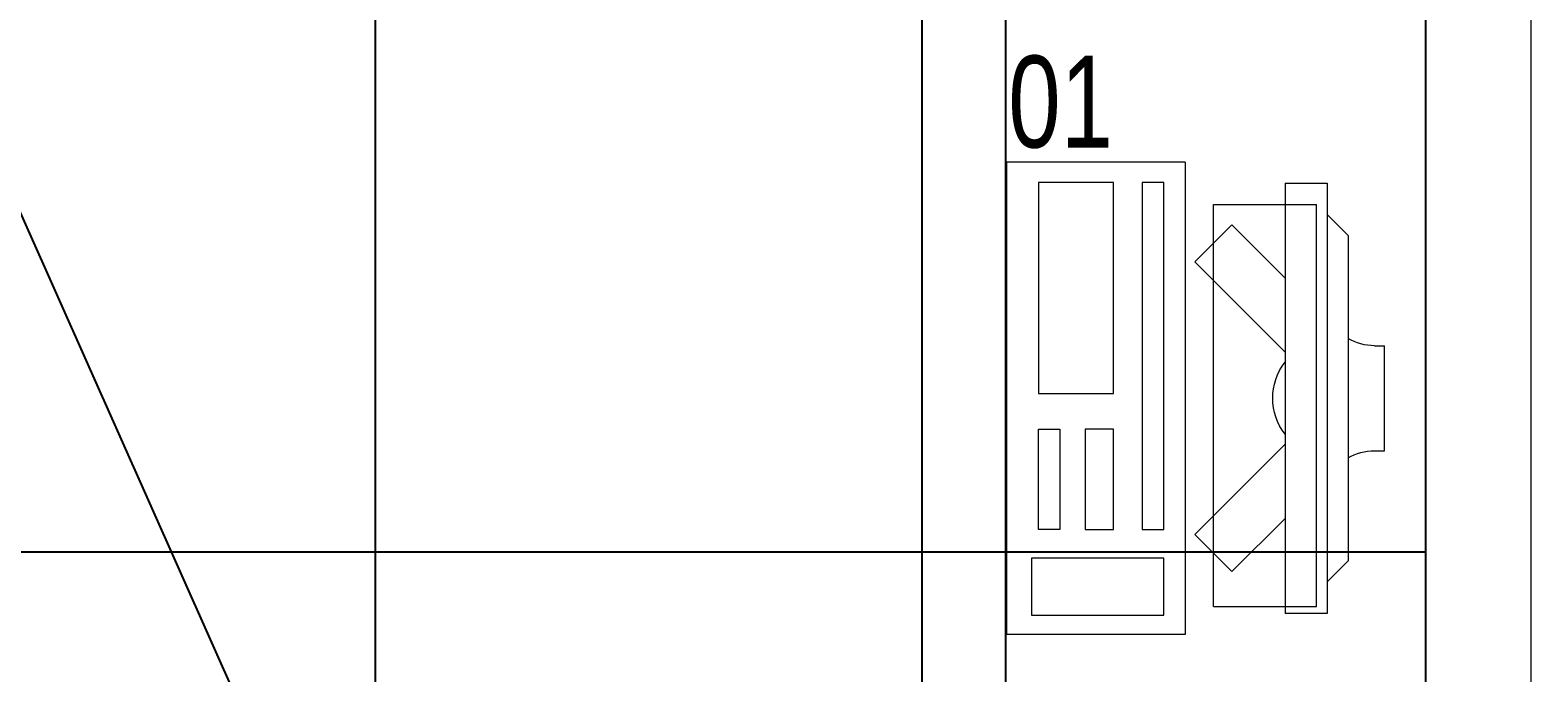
# Model space of a CAD drawing. Extents: x -509638 to 57327, y -29287 to 19916.
# Drawn here: x 21887 to 23316, y 6796 to 7407 of the extents above; entities that cross this region are included whole.
import ezdxf
from ezdxf import colors
from ezdxf.entities.mleader import LeaderData, LeaderLine
from ezdxf.math import Vec2, Vec3

# ---------------------------------------------------------------- set-up
doc = ezdxf.new("R2010")
doc.units = 0
doc.header["$LTSCALE"] = 0.25
doc.linetypes.add('DASHDOT', pattern=[25.4, 12.7, -6.35, 0, -6.35])
for name, color, linetype, lineweight in [('01-First Floor$0$72_EGR_EQP_TAG', 142, 'Continuous', 5), ('01-First Floor$0$LOADING', 253, 'Continuous', 5), ('01-First Floor$0$Walls', 251, 'Continuous', 5), ('E-LITE-CLNG-CNDT', 6, 'DASHDOT', 35), ('E-POWR-TEXT', 6, 'Continuous', 25)]:
    doc.layers.add(name, color=color, linetype=linetype, lineweight=lineweight)
doc.layers.add('01-First Floor$0$FALSE CEILING', color=251, linetype='Continuous')
doc.styles.add('01-First Floor$0$X3G_ENTITY_257CFD', font='swisscl.ttf', dxfattribs={"height": 200})
doc.styles.add('DC_Elc_Romans', font='elc_romans.shx', dxfattribs={"width": 0.7})

# ---------------------------------------------------------------- blocks, each defined once
blk = doc.blocks.new('01-First Floor$0$ITCWLS1-P')
at = {"layer": '01-First Floor$0$LOADING'}
for p, q in [((-0.17, 0.45), (-0.17, 0)), ((-0.17, 0.45), (0, 0.45)), ((0, 0.45), (0, 0)), ((-0.2651, 0.43, 0), (-0.3051, 0.43, 0)), ((-0.3051, 0.43, 0), (-0.3051, 0.02, 0)), ((-0.2651, 0.43, 0), (-0.2651, 0.02, 0)), ((-0.1496, 0.4305), (-0.1291, 0.4305)), ((-0.1291, 0.4305), (-0.1291, 0.4089)), ((-0.197, 0.4094), (-0.295, 0.4094)), ((-0.295, 0.0264), (-0.295, 0.4094)), ((-0.197, 0.0264), (-0.197, 0.4094)), ((-0.3251, 0.38, 0), (-0.3051, 0.4, 0)), ((-0.3251, 0.38, 0), (-0.3251, 0.07, 0)), ((-0.3503, 0.275), (-0.3596, 0.275)), ((-0.3596, 0.175), (-0.3596, 0.275)), ((-0.3503, 0.175), (-0.3596, 0.175)), ((-0.3251, 0.07, 0), (-0.3051, 0.05, 0)), ((-0.3051, 0.02, 0), (-0.2651, 0.02, 0)), ((-0.197, 0.0264), (-0.295, 0.0264)), ((-0.17, 0), (0, 0))]:
    blk.add_line(p, q, dxfattribs=at)
at = {"layer": '01-First Floor$0$LOADING', "extrusion": (2.48281e-10, 3.18408e-10, -1)}
for p, q in [((-0.2651, 0.3395), (-0.2144, 0.3902)), ((-0.1791, 0.3548), (-0.2144, 0.3902)), ((-0.2651, 0.2688), (-0.1791, 0.3548))]:
    blk.add_line(p, q, dxfattribs=at)
at = {"layer": '01-First Floor$0$LOADING', "extrusion": (2.48281e-10, -3.18408e-10, -1)}
for p, q in [((-0.2651, 0.1812), (-0.1791, 0.0952)), ((-0.2651, 0.1105), (-0.2144, 0.0598)), ((-0.1791, 0.0952), (-0.2144, 0.0598))]:
    blk.add_line(p, q, dxfattribs=at)
at = {"layer": '01-First Floor$0$LOADING'}
for points in [[(-0.1291, 0.4089), (-0.1291, 0.1), (-0.1496, 0.1), (-0.1496, 0.4305)], [(-0.1496, 0.1), (-0.1496, 0.1), (-0.1496, 0.1), (-0.1496, 0.1), (-0.1496, 0.1), (-0.1496, 0.1), (-0.1496, 0.1), (-0.1496, 0.1), (-0.1496, 0.1)], [(-0.1496, 0.1), (-0.1496, 0.1), (-0.1496, 0.1), (-0.1496, 0.1), (-0.1496, 0.1), (-0.1496, 0.1), (-0.1496, 0.1), (-0.1496, 0.1), (-0.1496, 0.1), (-0.1496, 0.1), (-0.1496, 0.1), (-0.1496, 0.1), (-0.1496, 0.1), (-0.1496, 0.1), (-0.1496, 0.1), (-0.1496, 0.1), (-0.1496, 0.1), (-0.1496, 0.1)], [(-0.1496, 0.1), (-0.1496, 0.1), (-0.1496, 0.1), (-0.1496, 0.1), (-0.1496, 0.1), (-0.1496, 0.1), (-0.1496, 0.1), (-0.1496, 0.1), (-0.1496, 0.1), (-0.1496, 0.1)], [(-0.1496, 0.1), (-0.1496, 0.1), (-0.1496, 0.1), (-0.1496, 0.1), (-0.1496, 0.1), (-0.1496, 0.1), (-0.1496, 0.1)], [(-0.1496, 0.1), (-0.1496, 0.1), (-0.1496, 0.1), (-0.1496, 0.1), (-0.1496, 0.1), (-0.1496, 0.1), (-0.1496, 0.1), (-0.1496, 0.1), (-0.1496, 0.1), (-0.1496, 0.1)], [(-0.1496, 0.1), (-0.1496, 0.1), (-0.1496, 0.1), (-0.1496, 0.1), (-0.1496, 0.1), (-0.1496, 0.1), (-0.1496, 0.1), (-0.1496, 0.1), (-0.1496, 0.1), (-0.1496, 0.1), (-0.1496, 0.1), (-0.1496, 0.1), (-0.1496, 0.1), (-0.1496, 0.1), (-0.1496, 0.1)], [(-0.1496, 0.1), (-0.1496, 0.1), (-0.1496, 0.1), (-0.1496, 0.1), (-0.1496, 0.1), (-0.1496, 0.1), (-0.1496, 0.1), (-0.1496, 0.1), (-0.1496, 0.1), (-0.1496, 0.1)], [(-0.1496, 0.1), (-0.1496, 0.1), (-0.1496, 0.1), (-0.1496, 0.1), (-0.1496, 0.1), (-0.1496, 0.1), (-0.1496, 0.1), (-0.1496, 0.1), (-0.1496, 0.1), (-0.1496, 0.1)], [(-0.1496, 0.1), (-0.1496, 0.1), (-0.1496, 0.1), (-0.1496, 0.1), (-0.1496, 0.1), (-0.1496, 0.1), (-0.1496, 0.1), (-0.1496, 0.1), (-0.1496, 0.1), (-0.1496, 0.1), (-0.1496, 0.1), (-0.1496, 0.1), (-0.1496, 0.1), (-0.1496, 0.1), (-0.1496, 0.1), (-0.1496, 0.1), (-0.1496, 0.1), (-0.1496, 0.1), (-0.1496, 0.1), (-0.1496, 0.1), (-0.1496, 0.1), (-0.1496, 0.1), (-0.1496, 0.1), (-0.1496, 0.1), (-0.1496, 0.1), (-0.1496, 0.1), (-0.1496, 0.1), (-0.1496, 0.1), (-0.1496, 0.1), (-0.1496, 0.1), (-0.1496, 0.1), (-0.1496, 0.1), (-0.1496, 0.1), (-0.1496, 0.1), (-0.1496, 0.1), (-0.1496, 0.1), (-0.1496, 0.1), (-0.1496, 0.1), (-0.1496, 0.1), (-0.1496, 0.1), (-0.1496, 0.1), (-0.1496, 0.1), (-0.1496, 0.1), (-0.1496, 0.1), (-0.1496, 0.1), (-0.1496, 0.1), (-0.1496, 0.1), (-0.1496, 0.1), (-0.1496, 0.1), (-0.1496, 0.1), (-0.1496, 0.1), (-0.1496, 0.1), (-0.1496, 0.1), (-0.1496, 0.1)], [(-0.1496, 0.1), (-0.1496, 0.1), (-0.1496, 0.1), (-0.1496, 0.1), (-0.1496, 0.1), (-0.1496, 0.1), (-0.1496, 0.1), (-0.1496, 0.1), (-0.1496, 0.1), (-0.1496, 0.1), (-0.1496, 0.1), (-0.1496, 0.1), (-0.1496, 0.1), (-0.1496, 0.1), (-0.1496, 0.1), (-0.1496, 0.1), (-0.1496, 0.1), (-0.1496, 0.1), (-0.1496, 0.1), (-0.1496, 0.1), (-0.1496, 0.1), (-0.1496, 0.1), (-0.1496, 0.1), (-0.1496, 0.1), (-0.1496, 0.1), (-0.1496, 0.1), (-0.1496, 0.1), (-0.1496, 0.1), (-0.1496, 0.1), (-0.1496, 0.1), (-0.1496, 0.1), (-0.1496, 0.1), (-0.1496, 0.1), (-0.1496, 0.1), (-0.1496, 0.1), (-0.1496, 0.1), (-0.1496, 0.1), (-0.1496, 0.1), (-0.1496, 0.1), (-0.1496, 0.1), (-0.1496, 0.1), (-0.1496, 0.1), (-0.1496, 0.1), (-0.1496, 0.1), (-0.1496, 0.1), (-0.1496, 0.1), (-0.1496, 0.1), (-0.1496, 0.1), (-0.1496, 0.1), (-0.1496, 0.1), (-0.1496, 0.1), (-0.1496, 0.1), (-0.1496, 0.1), (-0.1496, 0.1), (-0.1496, 0.1), (-0.1496, 0.1), (-0.1496, 0.1), (-0.1496, 0.1), (-0.1496, 0.1), (-0.1496, 0.1), (-0.1496, 0.1), (-0.1496, 0.1), (-0.1496, 0.1), (-0.1496, 0.1), (-0.1496, 0.1), (-0.1496, 0.1), (-0.1496, 0.1), (-0.1496, 0.1), (-0.1496, 0.1), (-0.1496, 0.1), (-0.1496, 0.1), (-0.1496, 0.1), (-0.1496, 0.1), (-0.1496, 0.1), (-0.1496, 0.1), (-0.1496, 0.1), (-0.1496, 0.1), (-0.1496, 0.1), (-0.1496, 0.1), (-0.1496, 0.1), (-0.1496, 0.1), (-0.1496, 0.1), (-0.1496, 0.1), (-0.1496, 0.1), (-0.1496, 0.1), (-0.1496, 0.1), (-0.1496, 0.1), (-0.1496, 0.1), (-0.1496, 0.1)], [(-0.1496, 0.1), (-0.1496, 0.1), (-0.1496, 0.1), (-0.1496, 0.1), (-0.1496, 0.1), (-0.1496, 0.1), (-0.1496, 0.1), (-0.1496, 0.1), (-0.1496, 0.1), (-0.1496, 0.1), (-0.1496, 0.1), (-0.1496, 0.1)], [(-0.1496, 0.1), (-0.1496, 0.1), (-0.1496, 0.1), (-0.1496, 0.1), (-0.1496, 0.1), (-0.1496, 0.1), (-0.1496, 0.1)], [(-0.1496, 0.1), (-0.1496, 0.1), (-0.1496, 0.1), (-0.1496, 0.1), (-0.1496, 0.1), (-0.1496, 0.1), (-0.1496, 0.1), (-0.1496, 0.1), (-0.1496, 0.1), (-0.1496, 0.1), (-0.1496, 0.1), (-0.1496, 0.1), (-0.1496, 0.1), (-0.1496, 0.1), (-0.1496, 0.1), (-0.1496, 0.1), (-0.1496, 0.1)], [(-0.1496, 0.1), (-0.1496, 0.1), (-0.1496, 0.1), (-0.1496, 0.1), (-0.1496, 0.1), (-0.1496, 0.1), (-0.1496, 0.1), (-0.1496, 0.1), (-0.1496, 0.1), (-0.1496, 0.1), (-0.1496, 0.1), (-0.1496, 0.1), (-0.1496, 0.1), (-0.1496, 0.1), (-0.1496, 0.1), (-0.1496, 0.1), (-0.1496, 0.1), (-0.1496, 0.1), (-0.1496, 0.1), (-0.1496, 0.1), (-0.1496, 0.1), (-0.1496, 0.1), (-0.1496, 0.1), (-0.1496, 0.1), (-0.1496, 0.1), (-0.1496, 0.1), (-0.1496, 0.1), (-0.1496, 0.1), (-0.1496, 0.1), (-0.1496, 0.1), (-0.1496, 0.1), (-0.1496, 0.1), (-0.1496, 0.1), (-0.1496, 0.1), (-0.1496, 0.1), (-0.1496, 0.1), (-0.1496, 0.1), (-0.1496, 0.1), (-0.1496, 0.1), (-0.1496, 0.1), (-0.1496, 0.1), (-0.1496, 0.1), (-0.1496, 0.1), (-0.1496, 0.1), (-0.1496, 0.1), (-0.1496, 0.1), (-0.1496, 0.1), (-0.1496, 0.1), (-0.1496, 0.1), (-0.1496, 0.1), (-0.1496, 0.1), (-0.1496, 0.1), (-0.1496, 0.1), (-0.1496, 0.1), (-0.1496, 0.1), (-0.1496, 0.1), (-0.1496, 0.1), (-0.1496, 0.1), (-0.1496, 0.1), (-0.1496, 0.1), (-0.1496, 0.1), (-0.1496, 0.1), (-0.1496, 0.1), (-0.1496, 0.1), (-0.1496, 0.1), (-0.1496, 0.1), (-0.1496, 0.1), (-0.1496, 0.1), (-0.1496, 0.1), (-0.1496, 0.1), (-0.1496, 0.1), (-0.1496, 0.1), (-0.1496, 0.1), (-0.1496, 0.1), (-0.1496, 0.1), (-0.1496, 0.1), (-0.1496, 0.1), (-0.1496, 0.1), (-0.1496, 0.1), (-0.1496, 0.1), (-0.1496, 0.1), (-0.1496, 0.1), (-0.1496, 0.1), (-0.1496, 0.1), (-0.1496, 0.1), (-0.1496, 0.1), (-0.1496, 0.1), (-0.1496, 0.1), (-0.1496, 0.1), (-0.1496, 0.1), (-0.1496, 0.1), (-0.1496, 0.1), (-0.1496, 0.1), (-0.1496, 0.1), (-0.1496, 0.1), (-0.1496, 0.1), (-0.1496, 0.1), (-0.1496, 0.1), (-0.1496, 0.1), (-0.1496, 0.1), (-0.1496, 0.1), (-0.1496, 0.1), (-0.1496, 0.1), (-0.1496, 0.1), (-0.1496, 0.1), (-0.1496, 0.1), (-0.1496, 0.1), (-0.1496, 0.1), (-0.1496, 0.1), (-0.1496, 0.1), (-0.1496, 0.1)], [(-0.1496, 0.1), (-0.1496, 0.1), (-0.1496, 0.1), (-0.1496, 0.1), (-0.1496, 0.1), (-0.1496, 0.1), (-0.1496, 0.1), (-0.1496, 0.1)]]:
    blk.add_lwpolyline(points, dxfattribs=at)
for points in [[(-0.1019, 0.4305), (-0.0304, 0.4305), (-0.0304, 0.2294), (-0.1019, 0.2294)], [(-0.1019, 0.1954), (-0.0747, 0.1954), (-0.0747, 0.1), (-0.1019, 0.1)], [(-0.0304, 0.1954), (-0.0508, 0.1954), (-0.0508, 0.1), (-0.0304, 0.1)], [(-0.1496, 0.1), (-0.1496, 0.1), (-0.1496, 0.1), (-0.1496, 0.1), (-0.1496, 0.1), (-0.1496, 0.1), (-0.1496, 0.1), (-0.1496, 0.1), (-0.1496, 0.1), (-0.1496, 0.1), (-0.1496, 0.1), (-0.1496, 0.1), (-0.1496, 0.1), (-0.1496, 0.1), (-0.1496, 0.1), (-0.1496, 0.1), (-0.1496, 0.1), (-0.1496, 0.1), (-0.1496, 0.1), (-0.1496, 0.1), (-0.1496, 0.1), (-0.1496, 0.1), (-0.1496, 0.1), (-0.1496, 0.1), (-0.1496, 0.1), (-0.1496, 0.1), (-0.1496, 0.1), (-0.1496, 0.1), (-0.1496, 0.1), (-0.1496, 0.1), (-0.1496, 0.1), (-0.1496, 0.1), (-0.1496, 0.1), (-0.1496, 0.1), (-0.1496, 0.1), (-0.1496, 0.1), (-0.1496, 0.1), (-0.1496, 0.1), (-0.1496, 0.1), (-0.1496, 0.1), (-0.1496, 0.1), (-0.1496, 0.1), (-0.1496, 0.1), (-0.1496, 0.1), (-0.1496, 0.1), (-0.1496, 0.1), (-0.1496, 0.1), (-0.1496, 0.1), (-0.1496, 0.1), (-0.1496, 0.1), (-0.1496, 0.1), (-0.1496, 0.1), (-0.1496, 0.1), (-0.1496, 0.1), (-0.1496, 0.1), (-0.1496, 0.1), (-0.1496, 0.1), (-0.1496, 0.1), (-0.1496, 0.1), (-0.1496, 0.1), (-0.1496, 0.1), (-0.1496, 0.1), (-0.1496, 0.1), (-0.1496, 0.1), (-0.1496, 0.1), (-0.1496, 0.1), (-0.1496, 0.1), (-0.1496, 0.1), (-0.1496, 0.1), (-0.1496, 0.1), (-0.1496, 0.1), (-0.1496, 0.1), (-0.1496, 0.1), (-0.1496, 0.1), (-0.1496, 0.1), (-0.1496, 0.1), (-0.1496, 0.1), (-0.1496, 0.1), (-0.1496, 0.1), (-0.1496, 0.1), (-0.1496, 0.1), (-0.1496, 0.1), (-0.1496, 0.1), (-0.1496, 0.1), (-0.1496, 0.1), (-0.1496, 0.1), (-0.1496, 0.1), (-0.1496, 0.1), (-0.1496, 0.1), (-0.1496, 0.1), (-0.1496, 0.1), (-0.1496, 0.1), (-0.1496, 0.1), (-0.1496, 0.1), (-0.1496, 0.1), (-0.1496, 0.1), (-0.1496, 0.1), (-0.1496, 0.1), (-0.1496, 0.1), (-0.1496, 0.1), (-0.1496, 0.1), (-0.1496, 0.1), (-0.1496, 0.1), (-0.1496, 0.1), (-0.1496, 0.1), (-0.1496, 0.1), (-0.1496, 0.1), (-0.1496, 0.1), (-0.1496, 0.1), (-0.1496, 0.1), (-0.1496, 0.1), (-0.1496, 0.1), (-0.1496, 0.1), (-0.1496, 0.1), (-0.1496, 0.1), (-0.1496, 0.1), (-0.1496, 0.1), (-0.1496, 0.1), (-0.1496, 0.1), (-0.1496, 0.1), (-0.1496, 0.1), (-0.1496, 0.1), (-0.1496, 0.1), (-0.1496, 0.1), (-0.1496, 0.1), (-0.1496, 0.1), (-0.1496, 0.1), (-0.1496, 0.1), (-0.1496, 0.1), (-0.1496, 0.1), (-0.1496, 0.1), (-0.1496, 0.1), (-0.1496, 0.1), (-0.1496, 0.1), (-0.1496, 0.1), (-0.1496, 0.1), (-0.1496, 0.1), (-0.1496, 0.1), (-0.1496, 0.1), (-0.1496, 0.1), (-0.1496, 0.1), (-0.1496, 0.1), (-0.1496, 0.1), (-0.1496, 0.1), (-0.1496, 0.1), (-0.1496, 0.1), (-0.1496, 0.1), (-0.1496, 0.1), (-0.1496, 0.1), (-0.1496, 0.1), (-0.1496, 0.1), (-0.1496, 0.1), (-0.1496, 0.1), (-0.1496, 0.1), (-0.1496, 0.1), (-0.1496, 0.1), (-0.1496, 0.1), (-0.1496, 0.1), (-0.1496, 0.1), (-0.1496, 0.1), (-0.1496, 0.1), (-0.1496, 0.1), (-0.1496, 0.1), (-0.1496, 0.1), (-0.1496, 0.1), (-0.1496, 0.1), (-0.1496, 0.1), (-0.1496, 0.1), (-0.1496, 0.1), (-0.1496, 0.1), (-0.1496, 0.1), (-0.1496, 0.1), (-0.1496, 0.1), (-0.1496, 0.1), (-0.1496, 0.1), (-0.1496, 0.1), (-0.1496, 0.1), (-0.1496, 0.1), (-0.1496, 0.1), (-0.1496, 0.1), (-0.1496, 0.1), (-0.1496, 0.1), (-0.1496, 0.1), (-0.1496, 0.1), (-0.1496, 0.1), (-0.1496, 0.1), (-0.1496, 0.1), (-0.1496, 0.1), (-0.1496, 0.1), (-0.1496, 0.1), (-0.1496, 0.1), (-0.1496, 0.1), (-0.1496, 0.1), (-0.1496, 0.1), (-0.1496, 0.1), (-0.1496, 0.1), (-0.1496, 0.1), (-0.1496, 0.1), (-0.1496, 0.1), (-0.1496, 0.1), (-0.1496, 0.1), (-0.1496, 0.1), (-0.1496, 0.1), (-0.1496, 0.1), (-0.1496, 0.1), (-0.1496, 0.1), (-0.1496, 0.1), (-0.1496, 0.1), (-0.1496, 0.1), (-0.1496, 0.1), (-0.1496, 0.1), (-0.1496, 0.1), (-0.1496, 0.1), (-0.1496, 0.1), (-0.1496, 0.1), (-0.1496, 0.1), (-0.1496, 0.1), (-0.1496, 0.1), (-0.1496, 0.1), (-0.1496, 0.1), (-0.1496, 0.1), (-0.1496, 0.1), (-0.1496, 0.1), (-0.1496, 0.1), (-0.1496, 0.1), (-0.1496, 0.1), (-0.1496, 0.1), (-0.1496, 0.1), (-0.1496, 0.1), (-0.1496, 0.1), (-0.1496, 0.1), (-0.1496, 0.1), (-0.1496, 0.1), (-0.1496, 0.1), (-0.1496, 0.1), (-0.1496, 0.1), (-0.1496, 0.1), (-0.1496, 0.1), (-0.1496, 0.1), (-0.1496, 0.1), (-0.1496, 0.1), (-0.1496, 0.1), (-0.1496, 0.1), (-0.1496, 0.1), (-0.1496, 0.1), (-0.1496, 0.1), (-0.1496, 0.1), (-0.1496, 0.1), (-0.1496, 0.1), (-0.1496, 0.1), (-0.1496, 0.1), (-0.1496, 0.1), (-0.1496, 0.1), (-0.1496, 0.1), (-0.1496, 0.1), (-0.1496, 0.1), (-0.1496, 0.1), (-0.1496, 0.1), (-0.1496, 0.1), (-0.1496, 0.1), (-0.1496, 0.1), (-0.1496, 0.1), (-0.1496, 0.1), (-0.1496, 0.1), (-0.1496, 0.1), (-0.1496, 0.1), (-0.1496, 0.1), (-0.1496, 0.1), (-0.1496, 0.1), (-0.1496, 0.1), (-0.1496, 0.1), (-0.1496, 0.1), (-0.1496, 0.1), (-0.1496, 0.1), (-0.1496, 0.1), (-0.1496, 0.1), (-0.1496, 0.1)], [(-0.1496, 0.1), (-0.1496, 0.1), (-0.1496, 0.1), (-0.1496, 0.1), (-0.1496, 0.1), (-0.1496, 0.1), (-0.1496, 0.1), (-0.1496, 0.1), (-0.1496, 0.1), (-0.1496, 0.1), (-0.1496, 0.1), (-0.1496, 0.1), (-0.1496, 0.1), (-0.1496, 0.1), (-0.1496, 0.1), (-0.1496, 0.1), (-0.1496, 0.1), (-0.1496, 0.1), (-0.1496, 0.1), (-0.1496, 0.1), (-0.1496, 0.1), (-0.1496, 0.1), (-0.1496, 0.1), (-0.1496, 0.1), (-0.1496, 0.1), (-0.1496, 0.1), (-0.1496, 0.1), (-0.1496, 0.1), (-0.1496, 0.1), (-0.1496, 0.1), (-0.1496, 0.1), (-0.1496, 0.1), (-0.1496, 0.1), (-0.1496, 0.1), (-0.1496, 0.1), (-0.1496, 0.1), (-0.1496, 0.1), (-0.1496, 0.1), (-0.1496, 0.1), (-0.1496, 0.1), (-0.1496, 0.1), (-0.1496, 0.1), (-0.1496, 0.1), (-0.1496, 0.1), (-0.1496, 0.1), (-0.1496, 0.1), (-0.1496, 0.1), (-0.1496, 0.1), (-0.1496, 0.1), (-0.1496, 0.1), (-0.1496, 0.1), (-0.1496, 0.1), (-0.1496, 0.1), (-0.1496, 0.1), (-0.1496, 0.1), (-0.1496, 0.1), (-0.1496, 0.1), (-0.1496, 0.1), (-0.1496, 0.1), (-0.1496, 0.1), (-0.1496, 0.1), (-0.1496, 0.1), (-0.1496, 0.1), (-0.1496, 0.1), (-0.1496, 0.1), (-0.1496, 0.1), (-0.1496, 0.1), (-0.1496, 0.1), (-0.1496, 0.1), (-0.1496, 0.1), (-0.1496, 0.1), (-0.1496, 0.1), (-0.1496, 0.1), (-0.1496, 0.1), (-0.1496, 0.1), (-0.1496, 0.1), (-0.1496, 0.1), (-0.1496, 0.1), (-0.1496, 0.1), (-0.1496, 0.1), (-0.1496, 0.1), (-0.1496, 0.1), (-0.1496, 0.1), (-0.1496, 0.1), (-0.1496, 0.1), (-0.1496, 0.1), (-0.1496, 0.1), (-0.1496, 0.1), (-0.1496, 0.1), (-0.1496, 0.1), (-0.1496, 0.1), (-0.1496, 0.1), (-0.1496, 0.1), (-0.1496, 0.1), (-0.1496, 0.1), (-0.1496, 0.1), (-0.1496, 0.1), (-0.1496, 0.1), (-0.1496, 0.1), (-0.1496, 0.1), (-0.1496, 0.1), (-0.1496, 0.1), (-0.1496, 0.1), (-0.1496, 0.1), (-0.1496, 0.1), (-0.1496, 0.1), (-0.1496, 0.1), (-0.1496, 0.1), (-0.1496, 0.1), (-0.1496, 0.1), (-0.1496, 0.1), (-0.1496, 0.1), (-0.1496, 0.1), (-0.1496, 0.1), (-0.1496, 0.1), (-0.1496, 0.1), (-0.1496, 0.1), (-0.1496, 0.1), (-0.1496, 0.1), (-0.1496, 0.1), (-0.1496, 0.1), (-0.1496, 0.1), (-0.1496, 0.1), (-0.1496, 0.1), (-0.1496, 0.1), (-0.1496, 0.1), (-0.1496, 0.1), (-0.1496, 0.1), (-0.1496, 0.1), (-0.1496, 0.1), (-0.1496, 0.1), (-0.1496, 0.1), (-0.1496, 0.1), (-0.1496, 0.1), (-0.1496, 0.1), (-0.1496, 0.1), (-0.1496, 0.1), (-0.1496, 0.1), (-0.1496, 0.1), (-0.1496, 0.1), (-0.1496, 0.1), (-0.1496, 0.1), (-0.1496, 0.1), (-0.1496, 0.1), (-0.1496, 0.1), (-0.1496, 0.1), (-0.1496, 0.1), (-0.1496, 0.1), (-0.1496, 0.1), (-0.1496, 0.1), (-0.1496, 0.1), (-0.1496, 0.1), (-0.1496, 0.1), (-0.1496, 0.1), (-0.1496, 0.1), (-0.1496, 0.1), (-0.1496, 0.1), (-0.1496, 0.1), (-0.1496, 0.1), (-0.1496, 0.1), (-0.1496, 0.1), (-0.1496, 0.1), (-0.1496, 0.1), (-0.1496, 0.1), (-0.1496, 0.1), (-0.1496, 0.1), (-0.1496, 0.1), (-0.1496, 0.1), (-0.1496, 0.1), (-0.1496, 0.1), (-0.1496, 0.1), (-0.1496, 0.1), (-0.1496, 0.1), (-0.1496, 0.1), (-0.1496, 0.1), (-0.1496, 0.1), (-0.1496, 0.1), (-0.1496, 0.1), (-0.1496, 0.1), (-0.1496, 0.1), (-0.1496, 0.1), (-0.1496, 0.1), (-0.1496, 0.1), (-0.1496, 0.1), (-0.1496, 0.1), (-0.1496, 0.1), (-0.1496, 0.1), (-0.1496, 0.1), (-0.1496, 0.1), (-0.1496, 0.1), (-0.1496, 0.1), (-0.1496, 0.1), (-0.1496, 0.1), (-0.1496, 0.1), (-0.1496, 0.1), (-0.1496, 0.1), (-0.1496, 0.1), (-0.1496, 0.1), (-0.1496, 0.1), (-0.1496, 0.1), (-0.1496, 0.1), (-0.1496, 0.1), (-0.1496, 0.1), (-0.1496, 0.1), (-0.1496, 0.1), (-0.1496, 0.1), (-0.1496, 0.1), (-0.1496, 0.1), (-0.1496, 0.1), (-0.1496, 0.1), (-0.1496, 0.1), (-0.1496, 0.1), (-0.1496, 0.1), (-0.1496, 0.1)], [(-0.1496, 0.1), (-0.1496, 0.1), (-0.1496, 0.1), (-0.1496, 0.1), (-0.1496, 0.1), (-0.1496, 0.1), (-0.1496, 0.1), (-0.1496, 0.1), (-0.1496, 0.1), (-0.1496, 0.1), (-0.1496, 0.1), (-0.1496, 0.1), (-0.1496, 0.1), (-0.1496, 0.1), (-0.1496, 0.1), (-0.1496, 0.1), (-0.1496, 0.1), (-0.1496, 0.1), (-0.1496, 0.1), (-0.1496, 0.1), (-0.1496, 0.1), (-0.1496, 0.1), (-0.1496, 0.1), (-0.1496, 0.1), (-0.1496, 0.1), (-0.1496, 0.1), (-0.1496, 0.1), (-0.1496, 0.1), (-0.1496, 0.1), (-0.1496, 0.1), (-0.1496, 0.1), (-0.1496, 0.1), (-0.1496, 0.1), (-0.1496, 0.1), (-0.1496, 0.1), (-0.1496, 0.1), (-0.1496, 0.1), (-0.1496, 0.1), (-0.1496, 0.1), (-0.1496, 0.1), (-0.1496, 0.1), (-0.1496, 0.1), (-0.1496, 0.1), (-0.1496, 0.1), (-0.1496, 0.1), (-0.1496, 0.1), (-0.1496, 0.1), (-0.1496, 0.1), (-0.1496, 0.1), (-0.1496, 0.1), (-0.1496, 0.1), (-0.1496, 0.1), (-0.1496, 0.1), (-0.1496, 0.1), (-0.1496, 0.1), (-0.1496, 0.1), (-0.1496, 0.1), (-0.1496, 0.1), (-0.1496, 0.1), (-0.1496, 0.1), (-0.1496, 0.1), (-0.1496, 0.1), (-0.1496, 0.1), (-0.1496, 0.1), (-0.1496, 0.1), (-0.1496, 0.1), (-0.1496, 0.1), (-0.1496, 0.1), (-0.1496, 0.1), (-0.1496, 0.1), (-0.1496, 0.1), (-0.1496, 0.1), (-0.1496, 0.1), (-0.1496, 0.1), (-0.1496, 0.1), (-0.1496, 0.1), (-0.1496, 0.1), (-0.1496, 0.1), (-0.1496, 0.1), (-0.1496, 0.1), (-0.1496, 0.1), (-0.1496, 0.1), (-0.1496, 0.1), (-0.1496, 0.1), (-0.1496, 0.1), (-0.1496, 0.1), (-0.1496, 0.1), (-0.1496, 0.1), (-0.1496, 0.1), (-0.1496, 0.1), (-0.1496, 0.1), (-0.1496, 0.1), (-0.1496, 0.1), (-0.1496, 0.1), (-0.1496, 0.1), (-0.1496, 0.1), (-0.1496, 0.1), (-0.1496, 0.1), (-0.1496, 0.1), (-0.1496, 0.1), (-0.1496, 0.1), (-0.1496, 0.1), (-0.1496, 0.1), (-0.1496, 0.1), (-0.1496, 0.1), (-0.1496, 0.1), (-0.1496, 0.1), (-0.1496, 0.1), (-0.1496, 0.1), (-0.1496, 0.1), (-0.1496, 0.1), (-0.1496, 0.1), (-0.1496, 0.1), (-0.1496, 0.1), (-0.1496, 0.1), (-0.1496, 0.1), (-0.1496, 0.1), (-0.1496, 0.1), (-0.1496, 0.1), (-0.1496, 0.1), (-0.1496, 0.1), (-0.1496, 0.1), (-0.1496, 0.1), (-0.1496, 0.1), (-0.1496, 0.1), (-0.1496, 0.1), (-0.1496, 0.1), (-0.1496, 0.1), (-0.1496, 0.1), (-0.1496, 0.1), (-0.1496, 0.1), (-0.1496, 0.1), (-0.1496, 0.1), (-0.1496, 0.1), (-0.1496, 0.1), (-0.1496, 0.1), (-0.1496, 0.1), (-0.1496, 0.1), (-0.1496, 0.1), (-0.1496, 0.1), (-0.1496, 0.1), (-0.1496, 0.1), (-0.1496, 0.1), (-0.1496, 0.1), (-0.1496, 0.1), (-0.1496, 0.1), (-0.1496, 0.1), (-0.1496, 0.1), (-0.1496, 0.1), (-0.1496, 0.1), (-0.1496, 0.1), (-0.1496, 0.1), (-0.1496, 0.1), (-0.1496, 0.1), (-0.1496, 0.1), (-0.1496, 0.1), (-0.1496, 0.1), (-0.1496, 0.1), (-0.1496, 0.1), (-0.1496, 0.1), (-0.1496, 0.1), (-0.1496, 0.1), (-0.1496, 0.1), (-0.1496, 0.1), (-0.1496, 0.1), (-0.1496, 0.1), (-0.1496, 0.1), (-0.1496, 0.1), (-0.1496, 0.1), (-0.1496, 0.1), (-0.1496, 0.1), (-0.1496, 0.1), (-0.1496, 0.1), (-0.1496, 0.1), (-0.1496, 0.1), (-0.1496, 0.1), (-0.1496, 0.1), (-0.1496, 0.1), (-0.1496, 0.1), (-0.1496, 0.1), (-0.1496, 0.1), (-0.1496, 0.1), (-0.1496, 0.1), (-0.1496, 0.1), (-0.1496, 0.1), (-0.1496, 0.1), (-0.1496, 0.1), (-0.1496, 0.1), (-0.1496, 0.1), (-0.1496, 0.1), (-0.1496, 0.1), (-0.1496, 0.1), (-0.1496, 0.1), (-0.1496, 0.1), (-0.1496, 0.1), (-0.1496, 0.1), (-0.1496, 0.1), (-0.1496, 0.1), (-0.1496, 0.1), (-0.1496, 0.1), (-0.1496, 0.1), (-0.1496, 0.1), (-0.1496, 0.1), (-0.1496, 0.1), (-0.1496, 0.1), (-0.1496, 0.1), (-0.1496, 0.1), (-0.1496, 0.1), (-0.1496, 0.1), (-0.1496, 0.1), (-0.1496, 0.1), (-0.1496, 0.1), (-0.1496, 0.1), (-0.1496, 0.1), (-0.1496, 0.1), (-0.1496, 0.1), (-0.1496, 0.1), (-0.1496, 0.1), (-0.1496, 0.1)], [(-0.1496, 0.0727), (-0.0236, 0.0727), (-0.0236, 0.0182), (-0.1496, 0.0182)]]:
    blk.add_lwpolyline(points, close=True, dxfattribs=at)
for centre, radius, start, end in [((-0.3503, 0.325), 0.05, 270, 300.3093), ((-0.3089, 0.225), 0.0556, 321.9431, 38.0569), ((-0.3503, 0.125), 0.05, 59.6907, 90)]:
    blk.add_arc(centre, radius, start, end, dxfattribs=at)
blk = doc.blocks.new('01-First Floor')
at = {"layer": '01-First Floor$0$FALSE CEILING', "linetype": 'Continuous'}
for p, q in [((22215.6, 5110), (22215.6, 8610)), ((22815.6, 5110), (22815.6, 8610)), ((19215.6, 6910), (23215.6, 6910))]:
    blk.add_line(p, q, dxfattribs=at)
at = {"layer": '01-First Floor$0$FALSE CEILING'}
blk.add_line((22735.6, 8130, -0.1), (22735.6, 6229.1, -0.1), dxfattribs=at)
blk.add_lwpolyline([(19215.6, 5110), (23215.6, 5110), (23215.6, 8610), (19215.6, 8610)], close=True, dxfattribs=at)
at = {"layer": '01-First Floor$0$LOADING'}
blk.add_line((22735.6, 8130, -0.1), (22735.6, 6229.1, -0.1), dxfattribs=at)
at = {"layer": '01-First Floor$0$Walls'}
for p, q in [((23215.6, 6150), (23215.6, 8610)), ((23315.6, 6150), (23315.6, 8610))]:
    blk.add_line(p, q, dxfattribs=at)
at = {"layer": '01-First Floor$0$LOADING', "extrusion": (-8.01373e-06, 1.93988e-16, 1), "xscale": -1000.000000000012, "yscale": 1000.000000000012, "zscale": 1000.000000000012}
blk.add_blockref('01-First Floor$0$ITCWLS1-P', (22816.4, 6831.5, -0.3), dxfattribs=at)
at = {"layer": '01-First Floor$0$72_EGR_EQP_TAG', "insert": (22867.9, 7382.8, -0.1), "char_height": 87.47, "attachment_point": 2, "style": '01-First Floor$0$X3G_ENTITY_257CFD'}
blk.add_mtext('01', dxfattribs=at)

msp = doc.modelspace()

# ---------------------------------------------------------------- block references
at = {"layer": 'E-LITE-CLNG-CNDT'}
msp.add_blockref('01-First Floor', (0, 0), dxfattribs=at)

# ---------------------------------------------------------------- leaders
at = {"layer": 'E-POWR-TEXT'}
ml = msp.add_multileader_mtext('Standard', dxfattribs=at)
ml.set_content('CABLE TRAY FOR\\PLOW CURRENT DATA\\PCABLES ', color=256, style='DC_Elc_Romans')
ml.set_leader_properties(color=45)
ml.build(insert=Vec2(0, 0))
ml.multileader.update_dxf_attribs({"dogleg_length": 2, "arrow_head_size": 200, "scale": 100})
ctx = ml.context
ctx.base_point, ctx.scale, ctx.char_height, ctx.arrow_head_size, ctx.landing_gap_size, ctx.plane_origin = Vec3(18126.9, 14096.1, 0), 100, 200, 200, 200, Vec3(23718, 13910, 0)
ctx.text_align_type = 2
notes = []
notes.append((ctx, [(1, (1, 1, 0), (20758.2, 14096.1, 0), (-1, 0), 84.7, [(2, [(24915.6, 6890, 0)], 0, [])])]))
ctx.mtext.insert, ctx.mtext.width, ctx.mtext.alignment, ctx.mtext.flow_direction = Vec3(20473.5, 14196.1, 0), 5291.736, 3, 5
ml = msp.add_multileader_mtext('Standard', dxfattribs=at)
ml.set_content('CABLE TRAY  FOR POWER \\PFEEDER AND HOME RUN', color=256, style='DC_Elc_Romans')
ml.set_leader_properties(color=45)
ml.build(insert=Vec2(0, 0))
ml.multileader.update_dxf_attribs({"dogleg_length": 2, "arrow_head_size": 200, "scale": 100})
ctx = ml.context
ctx.base_point, ctx.scale, ctx.char_height, ctx.arrow_head_size, ctx.landing_gap_size, ctx.plane_origin = Vec3(16549.3, 11855.7), 100, 200, 200, 200, Vec3(22780.5, 11669.5)
ctx.text_align_type = 2
notes.append((ctx, [(1, (1, 1, 0), (19820.7, 11855.7), (-1, 0), 84.7, [(2, [(23365.6, 3890)], 0, [])])]))
ctx.mtext.insert, ctx.mtext.width, ctx.mtext.alignment, ctx.mtext.flow_direction = Vec3(19536, 11955.7), 5291.736, 3, 5
for ctx, leaders in notes:
    for number, flags, end, landing, length, lines in leaders:
        leader = LeaderData()
        leader.index, (leader.has_last_leader_line, leader.has_dogleg_vector, leader.attachment_direction) = number, flags
        leader.last_leader_point, leader.dogleg_vector, leader.dogleg_length = Vec3(end), Vec3(landing), length
        for number, points, colour, breaks in lines:
            line = LeaderLine()
            line.index, line.vertices, line.color, line.breaks = number, Vec3.list(points), colors.encode_raw_color(colour), breaks
            leader.lines.append(line)
        ctx.leaders.append(leader)

doc.saveas('drawing.dxf')
